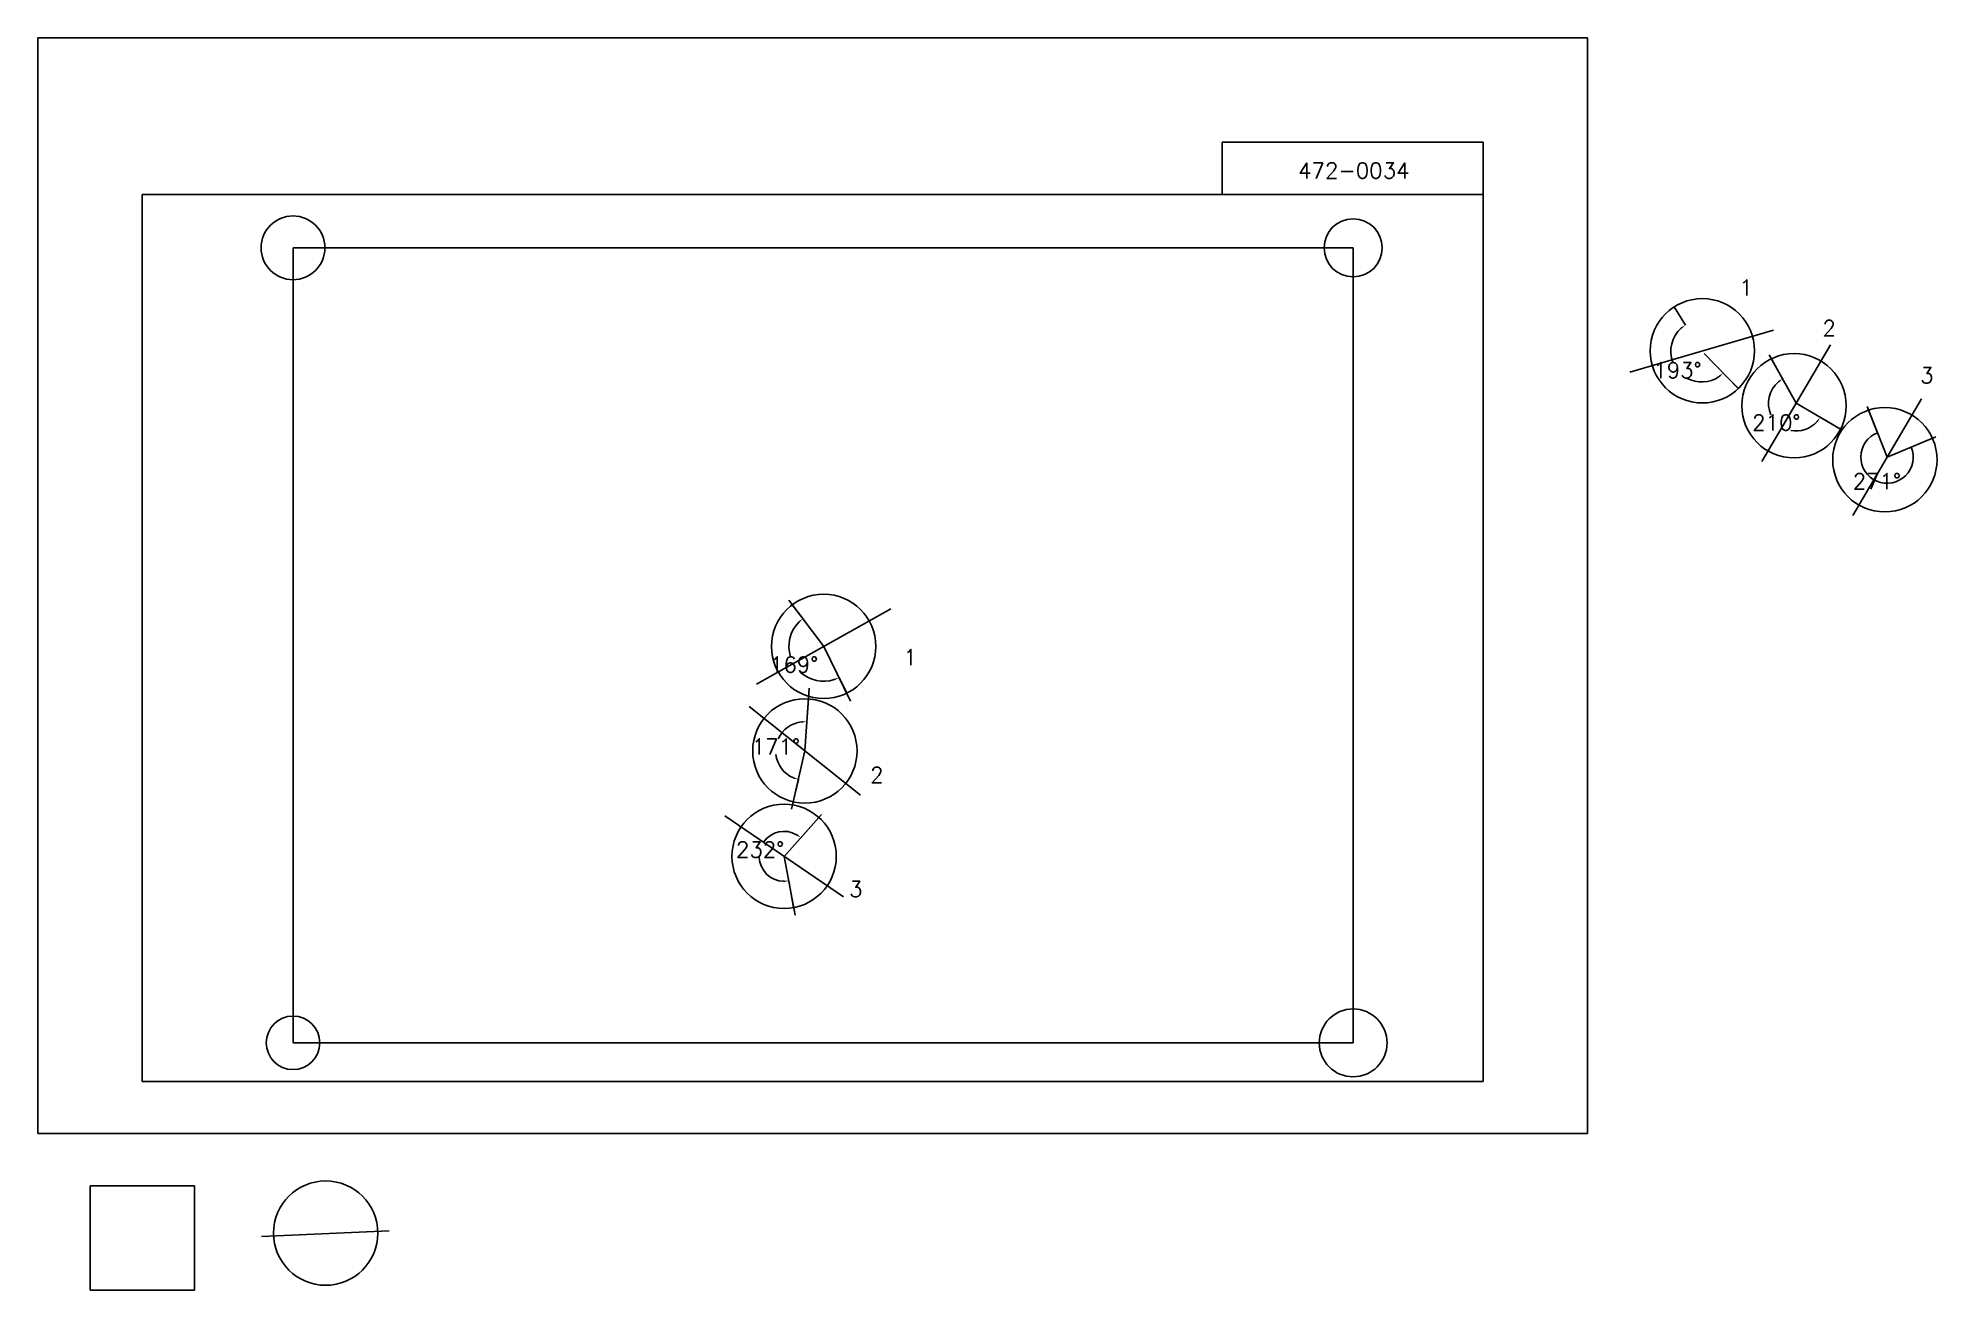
# Model space of a CAD drawing. Extents: x 0 to 1819984, y -150000 to 1050000.
import ezdxf

# ---------------------------------------------------------------- set-up
doc = ezdxf.new("R2010")
doc.units = 0
doc.header["$MEASUREMENT"] = 0
doc.layers.get('0').update_dxf_attribs({"linetype": 'CONTINUOUS'})
doc.layers.get('Defpoints').update_dxf_attribs({"linetype": 'CONTINUOUS'})
for name, color, linetype in [('_0-0_', 7, 'CONTINUOUS'), ('_0-1_V-nasSTD', 7, 'CONTINUOUS'), ('_0-2_番号', 7, 'CONTINUOUS'), ('ADD_LINE', 7, 'CONTINUOUS'), ('文字', 7, 'CONTINUOUS')]:
    doc.layers.add(name, color=color, linetype=linetype)
doc.layers.add('位置合わせ用', color=7, linetype='CONTINUOUS', plot=False)
doc.styles.get("Standard").update_dxf_attribs({"font": 'txt', "height": 15000, "bigfont": 'bigfont.shx'})
doc.dimstyles.get("Standard").update_dxf_attribs({"dimtxt": 0.18, "dimasz": 0.18, "dimexe": 0.18, "dimexo": 0.0625, "dimgap": 0.09, "dimtad": 0, "dimtih": 1, "dimtoh": 1, "dimdec": 4, "dimzin": 0, "dimdsep": 46, "dimtxsty": 'Standard', "dimcen": 0.09, "dimadec": 0, "dimazin": 0, "dimtfac": 1, "dimtdec": 4, "dimtofl": 0, "dimtmove": 0, "dimatfit": 3, "dimfxl": 1, "dimtolj": 1, "dimtzin": 0, "dimarcsym": 0})
picture_1 = doc.add_image_def('image1.jpg', size_in_pixel=(800, 600))

# ---------------------------------------------------------------- blocks, each defined once
blk = doc.blocks.new('-000-CCURVE_ORG002')
at = {"layer": '_0-0_', "color": 5, "linetype": 'Continuous'}
for p, q in [((30, -10), (10, -10)), ((10, -10), (10, -30)), ((30, -30), (30, -10)), ((10, -30), (30, -30))]:
    blk.add_line(p, q, dxfattribs=at)
blk = doc.blocks.new('-008-$$ATRU$$11$$背景色$$色$$0_0_0')
at = {"layer": '_0-2_番号'}
blk.add_blockref('-000-CCURVE_ORG002', (0, 0), dxfattribs=at)
blk = doc.blocks.new('*D27')
at = {"color": 0, "linetype": 'Continuous', "lineweight": -2}
for p, q in [((1568104, 792245), (1578880, 774840)), ((1629640, 714000), (1615070, 728792))]:
    blk.add_line(p, q, dxfattribs=at)
for start, end in [(131.496881, 201.309321), (240.743794, 304.832348)]:
    blk.add_arc((1594392, 749786), 29468, start, end, dxfattribs=at)
at = {"color": 0}
for points in [[(1575365, 771189), (1574370, 772526), (1578880, 774841)], [(1611756, 724957), (1610691, 726240), (1615070, 728792)]]:
    blk.add_solid(points, dxfattribs=at)
at = {"layer": 'Defpoints', "color": 0}
for p in [(1568104, 792245), (1565088, 746690), (1594392, 749786), (1629640, 714000)]:
    blk.add_point(p, dxfattribs=at)
at = {"color": 0, "linetype": 'Continuous', "insert": (1571223, 731578), "char_height": 15000, "attachment_point": 5}
blk.add_mtext('\\A1;193%%d', dxfattribs=at)
blk = doc.blocks.new('*D28')
at = {"color": 0, "linetype": 'Continuous', "lineweight": -2}
for p, q in [((1661270, 742552), (1672046, 723311)), ((1727583, 674939), (1708054, 686470))]:
    blk.add_line(p, q, dxfattribs=at)
for start, end in [(130.005432, 204.698825), (258.553097, 318.68482)]:
    blk.add_arc((1685082, 700035), 26678, start, end, dxfattribs=at)
at = {"color": 0}
for points in [[(1668405, 719784), (1667458, 721156), (1672046, 723311)], [(1705795, 681933), (1704445, 682911), (1708054, 686470)]]:
    blk.add_solid(points, dxfattribs=at)
at = {"layer": 'Defpoints', "color": 0}
for p in [(1661270, 742552), (1658755, 695717), (1685082, 700035), (1727583, 674939)]:
    blk.add_point(p, dxfattribs=at)
at = {"color": 0, "linetype": 'Continuous', "insert": (1666003, 681387), "char_height": 15000, "attachment_point": 5}
blk.add_mtext('\\A1;210%%d', dxfattribs=at)
blk = doc.blocks.new('*D31')
at = {"layer": 'ADD_LINE', "color": 0, "linetype": 'Continuous', "lineweight": -2}
for p, q in [((1754468, 693292), (1762933, 671691)), ((1815520, 666412), (1795295, 657972))]:
    blk.add_line(p, q, dxfattribs=at)
blk.add_arc((1772102, 648293), 25131, 111.399612, 22.651687, dxfattribs=at)
at = {"layer": 'ADD_LINE', "color": 0}
for points in [[(1762933, 671691), (1762933, 671692), (1762933, 671692)], [(1795295, 657972), (1795295, 657972), (1795295, 657972)]]:
    blk.add_solid(points, dxfattribs=at)
at = {"layer": 'Defpoints', "color": 0}
for p in [(1754468, 693293), (1815520, 666412), (1772102, 648293), (1781612, 625030)]:
    blk.add_point(p, dxfattribs=at)
at = {"layer": 'ADD_LINE', "color": 0, "linetype": 'Continuous', "insert": (1762293, 625154), "char_height": 15000, "attachment_point": 5}
blk.add_mtext('\\A1;271%%d', dxfattribs=at)
blk = doc.blocks.new('*D386')
at = {"color": 0, "linetype": 'Continuous', "lineweight": -2}
for p, q in [((722909, 506760), (732942, 493469)), ((775032, 421953), (767706, 436907))]:
    blk.add_line(p, q, dxfattribs=at)
for start, end in [(135.648489, 197.380299), (228.46239, 287.501836)]:
    blk.add_arc((753034, 466854), 33348, start, end, dxfattribs=at)
at = {"color": 0}
for points in [[(729739, 489541), (728638, 490792), (732942, 493469)], [(763373, 434276), (762754, 435824), (767706, 436907)]]:
    blk.add_solid(points, dxfattribs=at)
at = {"layer": 'Defpoints', "color": 0}
for p in [(722909, 506760), (719745, 464876), (753034, 466854), (775032, 421953)]:
    blk.add_point(p, dxfattribs=at)
at = {"color": 0, "linetype": 'Continuous', "insert": (724624, 449392), "char_height": 15000, "attachment_point": 5}
blk.add_mtext('\\A1;169%%d', dxfattribs=at)
blk = doc.blocks.new('*D387')
at = {"color": 0, "linetype": 'Continuous', "lineweight": -2}
for p, q in [((738450, 416571), (736907, 394623)), ((723852, 317940), (728733, 339393))]:
    blk.add_line(p, q, dxfattribs=at)
for start, end in [(96.224879, 155.525911), (186.976779, 246.937557)]:
    blk.add_arc((734944, 366694), 27999, start, end, dxfattribs=at)
at = {"color": 0}
for points in [[(731924, 393694), (731892, 395361), (736907, 394624)], [(723719, 340140), (724233, 341726), (728733, 339393)]]:
    blk.add_solid(points, dxfattribs=at)
at = {"layer": 'Defpoints', "color": 0}
for p in [(738450, 416571), (712569, 383525), (734944, 366694), (723852, 317940)]:
    blk.add_point(p, dxfattribs=at)
at = {"color": 0, "linetype": 'Continuous', "insert": (707247, 370793), "char_height": 15000, "attachment_point": 5}
blk.add_mtext('\\A1;171%%d', dxfattribs=at)
blk = doc.blocks.new('*D388')
at = {"color": 0, "linetype": 'Continuous', "lineweight": -2}
for p, q in [((748372, 302964), (731010, 283501)), ((724190, 216487), (719443, 242133))]:
    blk.add_line(p, q, dxfattribs=at)
for start, end in [(60.265696, 144.347855), (182.537207, 268.489392)]:
    blk.add_arc((715088, 265652), 23919, start, end, dxfattribs=at)
at = {"color": 0}
for points in [[(726465, 285745), (727438, 287098), (731010, 283501)], [(714523, 240911), (714393, 242572), (719443, 242133)]]:
    blk.add_solid(points, dxfattribs=at)
at = {"layer": 'Defpoints', "color": 0}
for p in [(748372, 302965), (693084, 256275), (715088, 265652), (724190, 216487)]:
    blk.add_point(p, dxfattribs=at)
at = {"color": 0, "linetype": 'Continuous', "insert": (692053, 272093), "char_height": 15000, "attachment_point": 5}
blk.add_mtext('\\A1;232%%d', dxfattribs=at)

msp = doc.modelspace()

# ---------------------------------------------------------------- linework, layer by layer
at = {"layer": '_0-1_V-nasSTD', "color": 7, "linetype": 'Continuous'}
for p, q in [((1485000, 1050000), (0, 1050000)), ((0, 1050000), (0, 0)), ((1485000, 1050000), (0, 1050000)), ((0, 1050000), (0, 0)), ((1485000, 0), (1485000, 1050000)), ((1485000, 0), (1485000, 1050000)), ((1135000, 950000), (1135000, 900000)), ((1135000, 950000), (1385000, 950000)), ((1385000, 950000), (1385000, 900000)), ((1385000, 900000), (100000, 900000)), ((100000, 900000), (100000, 50000)), ((1385000, 50000), (1385000, 900000)), ((100000, 50000), (1385000, 50000)), ((0, 0), (1485000, 0)), ((0, 0), (1485000, 0))]:
    msp.add_line(p, q, dxfattribs=at)
at = {"layer": 'ADD_LINE', "color": 1, "linetype": 'Continuous'}
for p, q in [((1525489.26411, 729736.80972), (1663294.76411, 769835.80972)), ((1652183.75, 644122.25), (1717980.25, 755947.75)), ((1739204, 592380), (1805000.5, 704205.5)), ((688620.625, 430801.1875), (817448.375, 502906.8125)), ((681698.60938, 409234.14062), (788189.39062, 324153.85938)), ((658172.75, 304499.89062), (772004.25, 226804.10938)), ((214262.32302, -98799.56876), (336470.78129, -93322.43898))]:
    msp.add_line(p, q, dxfattribs=at)
at = {"layer": 'ADD_LINE', "color": 5, "linetype": 'Continuous'}
for p, q in [((1596753.25, 747633.75), (1629814.8632, 713821.27417)), ((1685082, 700035), (1659184.32722, 746275.9796)), ((1685082, 700035), (1729204.75, 673981.25)), ((1772102.25, 648292.75), (1753088.25, 696812.75)), ((1772102.25, 648292.75), (1818728.75, 667751.25)), ((753034.5, 466854), (719689, 511025)), ((753034.5, 466854), (778708.5, 414448)), ((734944, 366694), (739174, 426873.5)), ((734944, 366694), (722230.5, 310811.5)), ((715088.5, 265652), (750963.5, 305870)), ((715088.5, 265652), (725548.5, 209151.5))]:
    msp.add_line(p, q, dxfattribs=at)
at = {"layer": 'ADD_LINE', "color": 5, "linetype": 'ByBlock'}
for centre in [(1595122.531, 750173.16957), (1682964.15392, 697503.40947), (1769984.40392, 645761.15947), (753034.5, 466854), (734944, 366694), (715088.5, 265652), (275704.61091, -95468.83904)]:
    msp.add_circle(centre, 50000, dxfattribs=at)
at = {"layer": '位置合わせ用', "color": 5, "linetype": 'Continuous'}
for centre, radius in [((244424.4, 848880.595), 30579.2687), ((1260424.4, 848880.595), 27848.33235), ((244424.4, 86880.595), 25672.78835), ((1260424.4, 86880.595), 32483.49996)]:
    msp.add_circle(centre, radius, dxfattribs=at)

# ---------------------------------------------------------------- block references
at = {"layer": '_0-0_', "xscale": 5000, "yscale": 5000, "zscale": 5000}
msp.add_blockref('-008-$$ATRU$$11$$背景色$$色$$0_0_0', (0, 0), dxfattribs=at)

# ---------------------------------------------------------------- texts
at = {"layer": '文字', "linetype": 'Continuous'}
msp.add_text('472-0034', height=15000, dxfattribs=at).set_placement((1207698.06436, 915464.91089))
at = {"layer": '文字', "color": 5, "linetype": 'Continuous'}
for s, p in [('1', (1630487.25, 803200.25)), ('2', (1710202.25, 764419.75)), ('3', (1803921.25, 719176.25)), ('1', (829459, 448906.5)), ('2', (797479, 336134.5)), ('3', (777281, 226728.5))]:
    msp.add_text(s, height=15000, dxfattribs=at).set_placement(p)

# ---------------------------------------------------------------- dimensions: what is measured, and where the dimension line sits
at = {"color": 5, "linetype": 'Continuous'}
for base, center, p1, p2, picture, middle in [((1565087.53393, 746690.32692), (1594392.01411, 749786.30972), (1568104.28301, 792244.70716), (1629640.37756, 713999.72255), '*D27', (1571223.47133, 731577.62241)), ((1658755.37189, 695717.29916), (1685082, 700035), (1661270.03834, 742551.88724), (1727582.99975, 674938.86655), '*D28', (1666003.1859, 681387.40657)), ((719745.23356, 464876.22388), (753034.5, 466854), (722909.03443, 506759.59265), (775031.84924, 421952.81264), '*D386', (724623.56664, 449392.45013)), ((712569.48879, 383525.49348), (734944, 366694), (738449.83596, 416570.9397), (723852.21697, 317939.7966), '*D387', (707247.16689, 370793.19021)), ((693084.4496, 256275.01422), (715088.5, 265652), (748371.77001, 302964.51717), (724190.39233, 216487.42377), '*D388', (692053.3883, 272093.25183))]:
    dim = msp.add_angular_dim_3p(base=base, center=center, p1=p1, p2=p2, dimstyle='Standard', override={"dimasz": 5000, "dimtmove": 2}, dxfattribs=at)
    dim.commit()
    dim.dimension.update_dxf_attribs({"geometry": picture, "text_midpoint": middle})
at = {"layer": 'ADD_LINE', "color": 5, "linetype": 'Continuous'}
dim = msp.add_angular_dim_3p(base=(1781611.89489, 625030.08669), center=(1772102.25, 648292.75), p1=(1754467.74397, 693292.55187), p2=(1815520.42476, 666412.32907), dimstyle='Standard', override={"dimtmove": 2}, dxfattribs=at)
dim.commit()
dim.dimension.update_dxf_attribs({"geometry": '*D31', "text_midpoint": (1762292.86514, 625154.49351)})

# ---------------------------------------------------------------- pictures from other files: only their frames are drawn
image = msp.add_image(picture_1, insert=(244424.4, 86880.595), size_in_units=(1016000, 762000), dxfattribs=at)
image.dxf.flags = 7

doc.saveas('drawing.dxf')
